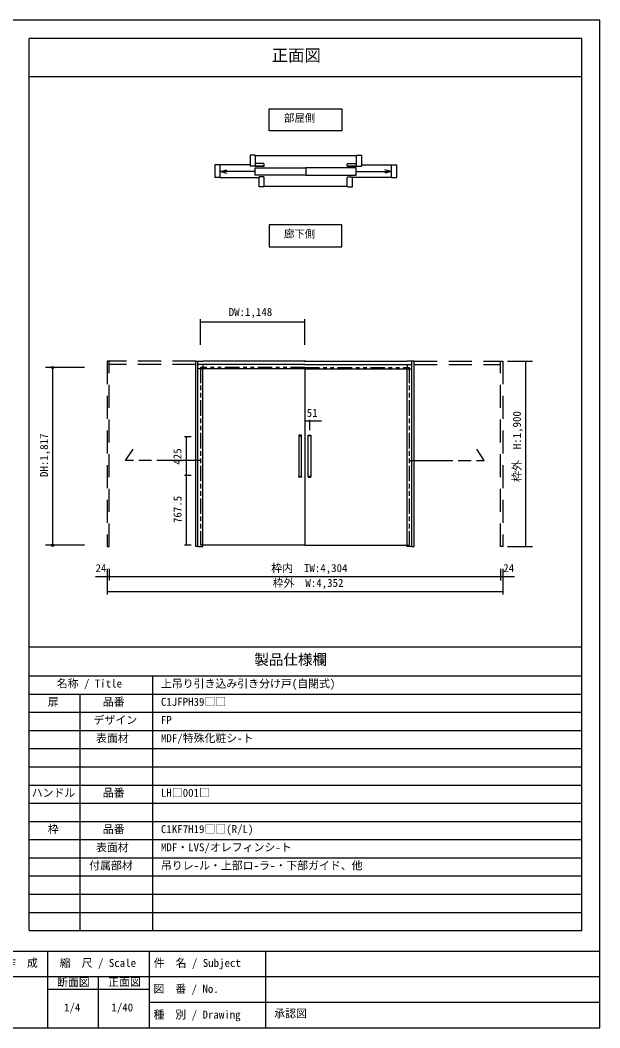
# Model space of a CAD drawing. Units: millimetres on the paper, enlarged 4 times, with parts at other scales. Extents: x -800 to 800, y -554 to 554.
# Drawn here: x 162 to 800, y -554 to 554 of the extents above; entities that cross this region are included whole.
import ezdxf
from ezdxf.enums import TextEntityAlignment as Align

# ---------------------------------------------------------------- set-up
doc = ezdxf.new("R2010")
doc.units = ezdxf.units.MM
doc.header["$LTSCALE"] = 4
doc.header["$PDMODE"] = 32
doc.header["$PDSIZE"] = 2.4
for name, pattern in [('CHAIN_DOUBLE_DASH', [23.5, 12, -1.5, 3.5, -1.5, 3.5, -1.5]), ('USER10', [9, 4, -1, 1, -1, 1, -1]), ('USER2', [9.525, 6.35, -3.175])]:
    doc.linetypes.add(name, pattern=pattern)
for name, color, linetype, lineweight in [('1-0', 7, 'Continuous', 25), ('1-3_0', 7, 'Continuous', 25), ('3-0', 7, 'Continuous', 25)]:
    doc.layers.add(name, color=color, linetype=linetype, lineweight=lineweight)
doc.styles.add('ＭＳ ゴシック', font='')
doc.styles.get('ＭＳ ゴシック').set_extended_font_data('MS Gothic')

msp = doc.modelspace()

# ---------------------------------------------------------------- linework, layer by layer
at = {"layer": '1-0'}
for p, q in [((780, -135), (780, 492)), ((172, -135), (780, -135))]:
    msp.add_line(p, q, dxfattribs=at)
msp.add_lwpolyline([(172, -135), (172, 492), (780, 492)], dxfattribs=at)
at = {"layer": '1-3_0'}
for p, q in [((780, 534), (172, 534)), ((172, -135), (172, 534)), ((780, -447), (780, 534)), ((172, 492), (780, 492)), ((172, -447), (172, -135)), ((172, -135), (780, -135)), ((172, -167), (780, -167)), ((308, -447), (308, -167)), ((172, -187), (780, -187)), ((228, -447), (228, -187)), ((172, -207), (780, -207)), ((172, -227), (780, -227)), ((172, -247), (780, -247)), ((172, -267), (780, -267)), ((172, -287), (780, -287)), ((172, -307), (780, -307)), ((172, -327), (780, -327)), ((172, -347), (780, -347)), ((172, -367), (780, -367)), ((172, -387), (780, -387)), ((172, -407), (780, -407)), ((172, -427), (780, -427)), ((172, -447), (780, -447)), ((800, -470), (-800, -470)), ((192, -470), (192, -554)), ((304, -470), (304, -554)), ((432, -470), (432, -554)), ((800, -498), (-476, -498)), ((248, -498), (248, -554)), ((304, -512), (192, -512)), ((800, -526), (304, -526))]:
    msp.add_line(p, q, dxfattribs=at)
msp.add_lwpolyline([(-800, -554), (800, -554), (800, 554), (-800, 554)], close=True, dxfattribs=at)
at = {"layer": '3-0'}
for p, q in [((415.035, 405.514), (415.035, 393.514)), ((420.795, 404.914), (420.795, 394.114)), ((531.865, 404.794), (420.795, 404.794)), ((531.865, 404.914), (531.865, 394.114)), ((537.625, 405.514), (537.625, 393.514)), ((376.379, 395.056), (376.379, 381.075)), ((382.139, 395.056), (376.379, 395.056)), ((415.035, 395.056), (382.139, 395.056)), ((382.139, 381.075), (382.139, 395.056)), ((382.351, 387.555), (389.305, 389.418)), ((420.795, 393.514), (415.035, 393.514)), ((420.726, 391.515), (476.33, 391.515)), ((420.726, 383.595), (420.726, 391.515)), ((430.123, 396.233), (420.795, 396.233)), ((430.695, 395.662), (430.123, 396.233)), ((430.695, 393.514), (430.695, 395.662)), ((476.33, 391.515), (476.33, 383.595)), ((531.934, 391.515), (476.33, 391.515)), ((476.33, 391.515), (476.33, 383.595)), ((521.966, 395.662), (522.537, 396.233)), ((521.966, 393.514), (521.966, 395.662)), ((522.537, 396.233), (531.865, 396.233)), ((531.865, 393.514), (537.625, 393.514)), ((531.934, 383.595), (531.934, 391.515)), ((537.625, 395.056), (570.521, 395.056)), ((570.31, 387.555), (563.355, 389.418)), ((570.521, 381.075), (570.521, 395.056)), ((570.521, 395.056), (576.281, 395.056)), ((576.281, 395.056), (576.281, 381.075)), ((382.139, 381.075), (376.379, 381.075)), ((382.139, 381.075), (424.875, 381.075)), ((382.351, 387.555), (389.305, 385.691)), ((420.726, 387.555), (382.351, 387.555)), ((476.33, 383.595), (420.726, 383.595)), ((424.875, 370.7), (424.875, 381.675)), ((476.33, 383.595), (531.934, 383.595)), ((527.785, 370.7), (527.785, 381.675)), ((570.521, 381.075), (527.785, 381.075)), ((531.934, 387.555), (570.31, 387.555)), ((570.31, 387.555), (563.355, 385.691)), ((570.521, 381.075), (576.281, 381.075)), ((430.635, 371.3), (522.025, 371.3)), ((360.611, 197.118), (360.611, 225.18)), ((475.411, 221.752), (360.611, 221.752)), ((475.411, 197.118), (475.411, 225.18)), ((260.111, 179.118), (257.711, 179.118)), ((355.211, 179.118), (362.911, 179.118)), ((355.211, -24.682), (355.211, 179.118)), ((357.611, -24.682), (357.611, 179.118)), ((474.733, 179.118), (362.911, 179.118)), ((476.088, 179.118), (472.31, 179.118)), ((474.733, 179.118), (478.511, 179.118)), ((476.088, 179.118), (587.91, 179.118)), ((595.61, 179.118), (587.91, 179.118)), ((593.21, -24.682), (593.21, 179.118)), ((595.61, -24.682), (595.61, 179.118)), ((690.71, 179.118), (693.11, 179.118)), ((698.245, 179.118), (725.797, 179.118)), ((718.08, 179.118), (718.08, -24.682)), ((232.711, 172.118), (189.998, 172.118)), ((197.715, 172.118), (197.715, -23.382)), ((475.41, 175.518), (357.611, 175.518)), ((475.41, 170.518), (357.611, 170.518)), ((475.41, 175.518), (593.21, 175.518)), ((475.41, 171.018), (475.41, -23.382)), ((475.41, 171.018), (475.41, -23.382)), ((475.41, 170.518), (593.21, 170.518)), ((475.41, 114.646), (475.41, 102.997)), ((475.41, 114.646), (475.41, 102.997)), ((475.41, 113.37), (493.691, 113.37)), ((480.51, 114.646), (480.51, 102.997)), ((350.157, 95.868), (342.92, 95.868)), ((344.625, 95.868), (344.625, 53.368)), ((471.81, 52.168), (471.81, 97.068)), ((479.01, 52.168), (479.01, 97.068)), ((350.157, 53.368), (342.92, 53.368)), ((344.625, 53.368), (344.625, -23.382)), ((232.711, -23.382), (189.998, -23.382)), ((350.157, -23.382), (342.92, -23.382)), ((475.41, -23.382), (360.611, -23.382)), ((475.41, -23.382), (360.611, -23.382)), ((475.41, -23.382), (590.21, -23.382)), ((475.41, -23.382), (590.21, -23.382)), ((698.245, -24.682), (725.797, -24.682)), ((257.711, -49.264), (257.711, -77.633)), ((260.111, -49.264), (260.111, -62.234)), ((690.71, -49.264), (690.71, -62.234)), ((693.11, -49.264), (693.11, -77.633)), ((244.836, -57.876), (705.985, -57.876)), ((257.711, -74.206), (693.11, -74.206))]:
    msp.add_line(p, q, dxfattribs=at)
at = {"layer": '3-0', "linetype": 'USER2'}
for p, q in [((355.211, 179.118), (260.111, 179.118)), ((595.61, 179.118), (690.71, 179.118)), ((355.211, 175.518), (260.111, 175.518)), ((362.911, 175.518), (362.911, 170.518)), ((587.91, 175.518), (587.91, 170.518)), ((595.61, 175.518), (690.71, 175.518))]:
    msp.add_line(p, q, dxfattribs=at)
at = {"layer": '3-0', "linetype": 'USER10'}
for p, q in [((360.611, 172.118), (360.611, -23.382)), ((475.41, 172.118), (360.611, 172.118)), ((475.41, 172.118), (360.611, 172.118)), ((360.611, 172.118), (360.611, 171.018)), ((360.611, 171.018), (360.611, -23.382)), ((475.41, 172.118), (590.21, 172.118)), ((475.41, 172.118), (590.21, 172.118)), ((475.41, 172.118), (475.41, 171.018)), ((475.41, 172.118), (475.41, 171.018)), ((590.21, 172.118), (590.21, -23.382)), ((590.21, 172.118), (590.21, 171.018)), ((590.21, 171.018), (590.21, -23.382))]:
    msp.add_line(p, q, dxfattribs=at)
at = {"layer": '3-0', "linetype": 'CHAIN_DOUBLE_DASH'}
for p, q in [((475.41, 172.118), (475.41, -23.382)), ((475.41, 172.118), (475.41, -23.382)), ((357.611, -24.682), (355.211, -24.682)), ((593.21, -24.682), (595.61, -24.682))]:
    msp.add_line(p, q, dxfattribs=at)
at = {"layer": '3-0'}
for points in [[(436, 456.373), (516, 456.373), (516, 432.373), (436, 432.373)], [(436, 304.898), (516, 304.898), (516, 328.898), (436, 328.898)], [(471.81, 97.618), (468.81, 97.618), (468.81, 97.068), (471.81, 97.068)], [(479.01, 97.618), (482.01, 97.618), (482.01, 97.068), (479.01, 97.068)]]:
    msp.add_lwpolyline(points, close=True, dxfattribs=at)
for points in [[(420.795, 404.914), (420.195, 405.514), (415.035, 405.514)], [(531.865, 404.914), (532.465, 405.514), (537.625, 405.514)], [(420.795, 396.233), (420.795, 393.514), (430.695, 393.514), (420.795, 393.514)], [(531.865, 396.233), (531.865, 393.514), (521.966, 393.514), (531.865, 393.514)], [(430.635, 371.3), (430.635, 381.075), (430.035, 381.675), (424.875, 381.675)], [(522.025, 371.3), (522.025, 381.075), (522.625, 381.675), (527.785, 381.675)], [(430.635, 371.3), (430.035, 370.7), (424.875, 370.7)], [(522.025, 371.3), (522.625, 370.7), (527.785, 370.7)], [(357.611, -24.682), (362.911, -24.682), (362.911, 170.518)], [(593.21, -24.682), (587.91, -24.682), (587.91, 170.518)], [(468.81, 97.068), (468.81, 52.168), (471.81, 52.168), (471.81, 51.618), (468.81, 51.618), (468.81, 52.168)], [(482.01, 97.068), (482.01, 52.168), (479.01, 52.168), (479.01, 51.618), (482.01, 51.618), (482.01, 52.168)]]:
    msp.add_lwpolyline(points, dxfattribs=at)
at = {"layer": '3-0', "linetype": 'USER2'}
for points in [[(257.711, 179.118), (257.711, -24.682), (260.111, -24.682), (260.111, 179.118)], [(693.11, 179.118), (693.11, -24.682), (690.71, -24.682), (690.71, 179.118)]]:
    msp.add_lwpolyline(points, dxfattribs=at)
at = {"layer": '3-0', "linetype": 'CHAIN_DOUBLE_DASH'}
for points in [[(360.611, 69.803), (277.99, 69.803), (286.223, 82.179)], [(590.21, 69.803), (672.831, 69.803), (664.598, 82.179)]]:
    msp.add_lwpolyline(points, dxfattribs=at)
at = {"layer": '3-0'}
for p in [(197.715, 172.118), (197.715, -23.382)]:
    msp.add_point(p, dxfattribs=at)

# ---------------------------------------------------------------- texts
at = {"layer": '1-0', "style": 'ＭＳ ゴシック'}
for s, p in [('断面図', (202.547, -510.859)), ('正面図', (258.865, -510.575))]:
    msp.add_text(s, height=8.798, dxfattribs=at).set_placement(p, align=Align.BOTTOM_LEFT)
at = {"layer": '1-3_0', "style": 'ＭＳ ゴシック'}
for s, height, p in [('正面図', 13.2, (438.896, 504.791)), ('製品仕様欄', 11.73, (419.758, -158.428)), ('名称 / Title', 8.798, (202.256, -182.422)), ('上吊り引き込み引き分け戸(自閉式)', 8.798, (316.934, -182.546)), ('扉', 8.798, (192.486, -202.546)), ('品番', 8.798, (252.971, -202.546)), ('C1JFPH39□□', 8.798, (316.934, -202.546)), ('デザイン', 8.798, (242.81, -222.546)), ('FP', 8.798, (316.934, -222.546)), ('表面材', 8.798, (245.457, -242.546)), ('MDF/特殊化粧シ-ト', 8.798, (316.934, -242.546)), ('ハンドル', 8.798, (174.726, -302.546)), ('品番', 8.798, (252.971, -302.546)), ('LH□001□', 8.798, (316.934, -302.546)), ('枠', 8.798, (192.486, -342.546)), ('品番', 8.798, (252.971, -342.546)), ('C1KF7H19□□(R/L)', 8.798, (316.934, -342.546)), ('表面材', 8.798, (245.457, -362.546)), ('MDF・LVS/オレフィンシ-ト', 8.798, (316.934, -362.546)), ('付属部材', 8.798, (237.943, -382.546)), ('吊りレ-ル・上部ロ-ラ-・下部ガイド、他', 8.798, (316.934, -382.546)), ('作\u3000成', 8.798, (145.466, -489.685)), ('縮\u3000尺 / Scale', 8.798, (205.674, -489.685)), ('件\u3000名 / Subject', 8.798, (309.044, -489.695)), ('図\u3000番 / No.', 8.798, (308.71, -518.14)), ('1/4', 8.798, (210.29, -538.579)), ('1/40', 8.798, (262.405, -538.579)), ('種\u3000別 / Drawing', 8.798, (308.778, -546.514)), ('承認図', 8.798, (441.612, -545.238))]:
    msp.add_text(s, height=height, dxfattribs=at).set_placement(p, align=Align.BOTTOM_LEFT)
at = {"layer": '3-0', "style": 'ＭＳ ゴシック'}
for s, height, p in [('部屋側', 8.379, (452.367, 439.756)), ('廊下側', 8.379, (452.367, 312.282)), ('DW:1,148', 8.798, (391.555, 226.117)), ('51', 8.798, (477.376, 115.187)), ('24', 8.798, (244.98, -55.508)), ('枠内\u3000IW:4,304', 8.798, (438.357, -55.508)), ('24', 8.798, (693.684, -55.508)), ('枠外\u3000W:4,352', 8.798, (439.91, -71.837))]:
    msp.add_text(s, height=height, dxfattribs=at).set_placement(p, align=Align.BOTTOM_LEFT)
for s, p in [('枠外\u3000H:1,900', (715.711, 46.206)), ('DH:1,817', (195.347, 51.661)), ('425', (342.071, 65.243)), ('767.5', (342.257, 1.009))]:
    msp.add_text(s, height=8.798, rotation=90, dxfattribs=at).set_placement(p, align=Align.BOTTOM_LEFT)

doc.saveas('drawing.dxf')
